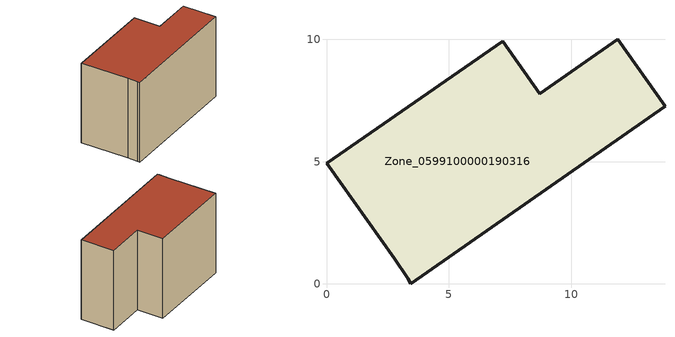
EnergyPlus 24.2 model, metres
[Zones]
Zone_0599100000190316
 floor ground (C_G): 2.76,1.06 0,4.93 7.2,9.93 8.72,7.77 11.91,10.01 13.84,7.26 3.44,0 3.32,0.23 z0
 wall outside (C_F): 3.44,0 13.84,7.26 11.91,10.01 8.72,7.77 7.2,9.93 0,4.93 2.76,1.06 3.32,0.23 3.44,0 z0:8.28
 roof outside (C_R): 0,4.93 2.76,1.06 3.32,0.23 3.44,0 13.84,7.26 11.91,10.01 8.72,7.77 7.2,9.93 z8.28
[BUILDING]
Pand.0599100000190316: North Axis=0; Terrain=City; Loads Convergence Tolerance Value=0.04; Temperature Convergence Tolerance Value=0.4; Solar Distribution=FullExterior; Maximum Number of Warmup Days=25; Minimum Number of Warmup Days=1
[Site:Location]
Rotterdam.The.Hague.AP_ZH_NLD Design_Conditions: Latitude=51.96; Longitude=4.45; Time Zone=1; Elevation=-4.5
[SITE:GROUNDTEMPERATURE:BUILDINGSURFACE]
18, 18, 18, 18, 18, 18, 18, 18, 18, 18, 18, 18
[MATERIAL] Thermal Absorptance=0.9; Solar Absorptance=0.7; Visible Absorptance=0.7
Name | Roughness | Thickness | Conductivity | Density | Specific Heat
G.TI.1975-1991 | MediumSmooth | 0.15 | 0.288461 | 540 | 1210
F.TI.1975-1991 | Rough | 0.3 | 0.230769 | 1920 | 840
R.TI.1975-1991 | MediumRough | 0.2 | 0.153846 | 1500 | 1000
[CONSTRUCTION]
C_G: G.TI.1975-1991
C_F: F.TI.1975-1991
C_R: R.TI.1975-1991
[ZONE]
Zone_0599100000190316: Type=1; Multiplier=1; Ceiling Height=Autocalculate; Volume=Autocalculate; Floor Area=autocalculate; Part of Total Floor Area=Yes
[ZONEINFILTRATION:DESIGNFLOWRATE]
Infil_Zone_0599100000190316: Zone or ZoneList or Space or SpaceList=Zone_0599100000190316; Schedule=AlwaysOn; Design Flow Rate Calculation Method=Flow/Area; Flow Rate per Floor Area=0.003; Constant Term Coefficient=1; Temperature Term Coefficient=0; Velocity Term Coefficient=0; Velocity Squared Term Coefficient=0
[HVACTEMPLATE:ZONE:IDEALLOADSAIRSYSTEM]
Zone_0599100000190316: Maximum Heating Supply Air Temperature=50; Minimum Cooling Supply Air Temperature=13; Maximum Heating Supply Air Humidity Ratio=0.0156; Minimum Cooling Supply Air Humidity Ratio=0.0077; Heating Limit=NoLimit; Cooling Limit=NoLimit; Dehumidification Control Type=ConstantSensibleHeatRatio; Cooling Sensible Heat Ratio=0.7; Dehumidification Setpoint=60; Humidification Control Type=None; Humidification Setpoint=30; Outdoor Air Method=None; Outdoor Air Flow Rate per Person=0.00944; Outdoor Air Flow Rate per Zone Floor Area=0; Outdoor Air Flow Rate per Zone=0; Demand Controlled Ventilation Type=None; Outdoor Air Economizer Type=NoEconomizer; Heat Recovery Type=None; Sensible Heat Recovery Effectiveness=0.7; Latent Heat Recovery Effectiveness=0.65
[ZONECONTROL:THERMOSTAT]
ThermostatControl_Zone_0599100000190316: Zone or ZoneList=Zone_0599100000190316; Control Type Schedule=DualSetpointControlType; Control 1=Thermostat_Zone_0599100000190316; Temperature Difference Between Cutout And Setpoint=0
[THERMOSTATSETPOINT:DUALSETPOINT]
Thermostat_Zone_0599100000190316: Heating Setpoint Temperature Schedule=HeatingSetpoint_Zone_0599100000190316; Cooling Setpoint Temperature Schedule=CoolingSetpoint_Zone_0599100000190316
[SCHEDULE:COMPACT]
HeatingSetpoint_Zone_0599100000190316: Through: 12/31, For: AllDays, Until: 24:00, 21
CoolingSetpoint_Zone_0599100000190316: Through: 12/31, For: AllDays, Until: 24:00, 24
DualSetpointControlType: Through: 12/31, For: AllDays, Until: 24:00, 4
AlwaysOn: Through: 12/31, For: AllDays, Until: 24:00, 1
